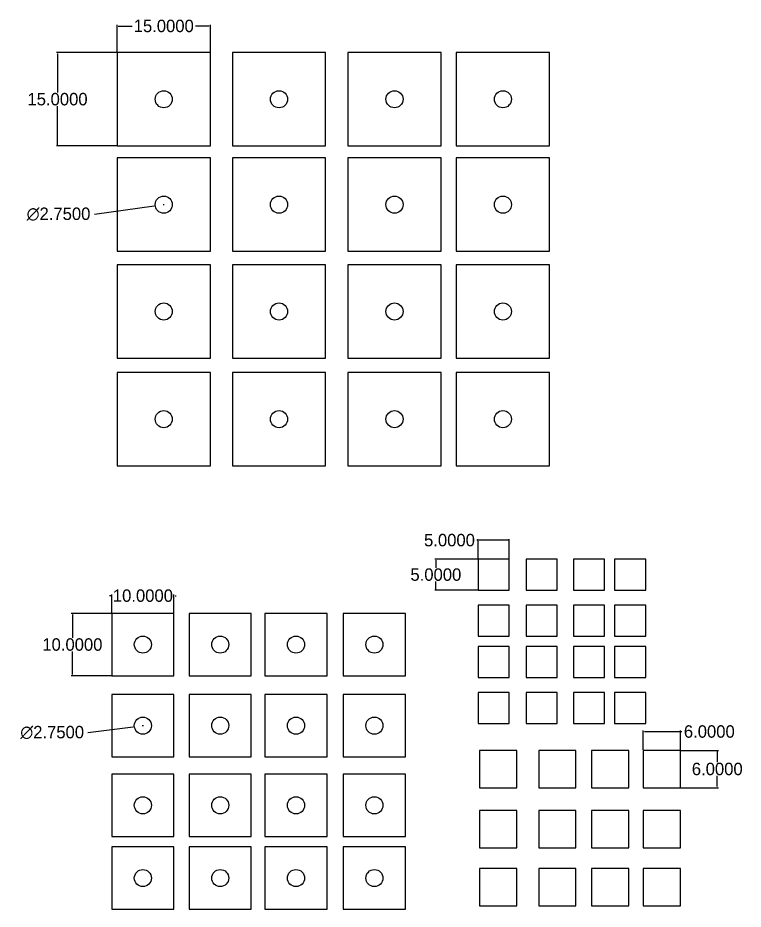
# Model space of a CAD drawing. Header units: millimetres. Extents: x -13 to 428, y -5 to 321.
# Drawn here: x -13 to 103.6, y 152 to 295.2 of the extents above; entities that cross this region are included whole.
import ezdxf

# ---------------------------------------------------------------- set-up
doc = ezdxf.new("R2010")
doc.units = ezdxf.units.MM
doc.header["$MEASUREMENT"] = 0
doc.layers.get('Defpoints').update_dxf_attribs({"linetype": 'CONTINUOUS'})
doc.layers.add('dimensions', color=220, linetype='CONTINUOUS')
doc.layers.add('forScrews', color=7, linetype='CONTINUOUS')
doc.dimstyles.new('Copy of Standard', dxfattribs={"dimtxt": 2, "dimasz": 0.18, "dimexe": 0.18, "dimexo": 0.0625, "dimgap": 0.09, "dimtad": 0, "dimtih": 1, "dimtoh": 1, "dimdec": 4, "dimzin": 0, "dimdsep": 46, "dimtxsty": 'Standard', "dimcen": 0.09, "dimadec": 0, "dimazin": 0, "dimtfac": 1, "dimtdec": 4, "dimtofl": 0, "dimtmove": 0, "dimatfit": 3, "dimfxl": 1, "dimtolj": 1, "dimtzin": 0, "dimarcsym": 0})

# ---------------------------------------------------------------- blocks, each defined once
blk = doc.blocks.new('*D32')
at = {"layer": 'Defpoints', "color": 0, "linetype": 'Continuous', "transparency": 16777216}
for p in [(2.95, 293.9), (2.95, 289.63), (17.95, 289.63)]:
    blk.add_point(p, dxfattribs=at)
at = {"layer": 'dimensions', "color": 0, "linetype": 'Continuous', "lineweight": -2, "transparency": 16777216}
for p, q in [((2.95, 289.69), (2.95, 294.08)), ((3.13, 293.9), (5.36, 293.9)), ((17.77, 293.9), (15.54, 293.9)), ((17.95, 289.69), (17.95, 294.08))]:
    blk.add_line(p, q, dxfattribs=at)
at = {"layer": 'dimensions', "color": 0, "linetype": 'Continuous', "transparency": 16777216}
for points in [[(3.13, 293.93), (3.13, 293.87), (2.95, 293.9)], [(17.77, 293.93), (17.77, 293.87), (17.95, 293.9)]]:
    blk.add_solid(points, dxfattribs=at)
at = {"layer": 'dimensions', "color": 0, "linetype": 'Continuous', "transparency": 16777216, "insert": (10.45, 293.9), "char_height": 2, "attachment_point": 5}
blk.add_mtext('\\A1;15.0000', dxfattribs=at)
blk = doc.blocks.new('*D33')
at = {"layer": 'Defpoints', "color": 0, "linetype": 'Continuous', "transparency": 16777216}
for p in [(-6.63, 289.63), (2.95, 289.63), (2.95, 274.63)]:
    blk.add_point(p, dxfattribs=at)
at = {"layer": 'dimensions', "color": 0, "linetype": 'Continuous', "lineweight": -2, "transparency": 16777216}
for p, q in [((2.89, 289.63), (-6.81, 289.63)), ((-6.63, 289.45), (-6.63, 283.22)), ((-6.63, 274.81), (-6.63, 281.04)), ((2.89, 274.63), (-6.81, 274.63))]:
    blk.add_line(p, q, dxfattribs=at)
at = {"layer": 'dimensions', "color": 0, "linetype": 'Continuous', "transparency": 16777216}
for points in [[(-6.66, 289.45), (-6.6, 289.45), (-6.63, 289.63)], [(-6.66, 274.81), (-6.6, 274.81), (-6.63, 274.63)]]:
    blk.add_solid(points, dxfattribs=at)
at = {"layer": 'dimensions', "color": 0, "linetype": 'Continuous', "transparency": 16777216, "insert": (-6.63, 282.13), "char_height": 2, "attachment_point": 5}
blk.add_mtext('\\A1;15.0000', dxfattribs=at)
blk = doc.blocks.new('*D34')
at = {"layer": 'Defpoints', "color": 0, "linetype": 'Continuous', "transparency": 16777216}
for p in [(2.1, 202.34), (2.1, 199.48), (12.1, 199.48)]:
    blk.add_point(p, dxfattribs=at)
at = {"layer": 'dimensions', "color": 0, "linetype": 'Continuous', "lineweight": -2, "transparency": 16777216}
for p, q in [((1.92, 202.34), (1.74, 202.34)), ((2.1, 199.54), (2.1, 202.52)), ((12.1, 199.54), (12.1, 202.52)), ((12.28, 202.34), (12.46, 202.34))]:
    blk.add_line(p, q, dxfattribs=at)
at = {"layer": 'dimensions', "color": 0, "linetype": 'Continuous', "transparency": 16777216}
for points in [[(1.92, 202.37), (1.92, 202.31), (2.1, 202.34)], [(12.28, 202.37), (12.28, 202.31), (12.1, 202.34)]]:
    blk.add_solid(points, dxfattribs=at)
at = {"layer": 'dimensions', "color": 0, "linetype": 'Continuous', "transparency": 16777216, "insert": (7.1, 202.34), "char_height": 2, "attachment_point": 5}
blk.add_mtext('\\A1;10.0000', dxfattribs=at)
blk = doc.blocks.new('*D35')
at = {"layer": 'Defpoints', "color": 0, "linetype": 'Continuous', "transparency": 16777216}
for p in [(-4.24, 199.48), (2.1, 199.48), (2.1, 189.48)]:
    blk.add_point(p, dxfattribs=at)
at = {"layer": 'dimensions', "color": 0, "linetype": 'Continuous', "lineweight": -2, "transparency": 16777216}
for p, q in [((2.03, 199.48), (-4.42, 199.48)), ((-4.24, 199.3), (-4.24, 195.57)), ((-4.24, 189.66), (-4.24, 193.39)), ((2.03, 189.48), (-4.42, 189.48))]:
    blk.add_line(p, q, dxfattribs=at)
at = {"layer": 'dimensions', "color": 0, "linetype": 'Continuous', "transparency": 16777216}
for points in [[(-4.27, 199.3), (-4.21, 199.3), (-4.24, 199.48)], [(-4.27, 189.66), (-4.21, 189.66), (-4.24, 189.48)]]:
    blk.add_solid(points, dxfattribs=at)
at = {"layer": 'dimensions', "color": 0, "linetype": 'Continuous', "transparency": 16777216, "insert": (-4.24, 194.48), "char_height": 2, "attachment_point": 5}
blk.add_mtext('\\A1;10.0000', dxfattribs=at)
blk = doc.blocks.new('*D36')
at = {"layer": 'Defpoints', "color": 0, "linetype": 'Continuous', "transparency": 16777216}
for p in [(11.81, 265.38), (9.09, 265)]:
    blk.add_point(p, dxfattribs=at)
at = {"layer": 'dimensions', "color": 0, "linetype": 'Continuous', "lineweight": -2, "transparency": 16777216}
for p, q in [((10.36, 265.19), (10.54, 265.19)), ((10.45, 265.1), (10.45, 265.28)), ((-0.71, 263.66), (8.91, 264.98))]:
    blk.add_line(p, q, dxfattribs=at)
at = {"layer": 'dimensions', "color": 0, "linetype": 'Continuous', "transparency": 16777216}
blk.add_solid([(8.91, 265.01), (8.92, 264.95), (9.09, 265)], dxfattribs=at)
at = {"layer": 'dimensions', "color": 0, "linetype": 'Continuous', "transparency": 16777216, "insert": (-6.47, 263.66), "char_height": 2, "attachment_point": 5}
blk.add_mtext('\\A1;∅2.7500', dxfattribs=at)
blk = doc.blocks.new('*D37')
at = {"layer": 'Defpoints', "color": 0, "linetype": 'Continuous', "transparency": 16777216}
for p in [(5.73, 181.29), (8.46, 181.63)]:
    blk.add_point(p, dxfattribs=at)
at = {"layer": 'dimensions', "color": 0, "linetype": 'Continuous', "lineweight": -2, "transparency": 16777216}
for p, q in [((-1.73, 180.35), (5.55, 181.26)), ((7.01, 181.46), (7.19, 181.46)), ((7.1, 181.37), (7.1, 181.55))]:
    blk.add_line(p, q, dxfattribs=at)
at = {"layer": 'dimensions', "color": 0, "linetype": 'Continuous', "transparency": 16777216}
blk.add_solid([(5.55, 181.29), (5.56, 181.23), (5.73, 181.29)], dxfattribs=at)
at = {"layer": 'dimensions', "color": 0, "linetype": 'Continuous', "transparency": 16777216, "insert": (-7.49, 180.35), "char_height": 2, "attachment_point": 5}
blk.add_mtext('\\A1;∅2.7500', dxfattribs=at)
blk = doc.blocks.new('*D38')
at = {"layer": 'Defpoints', "color": 0, "linetype": 'Continuous', "transparency": 16777216}
for p in [(54.21, 208.22), (61, 208.22), (61, 203.22)]:
    blk.add_point(p, dxfattribs=at)
at = {"layer": 'dimensions', "color": 0, "linetype": 'Continuous', "lineweight": -2, "transparency": 16777216}
for p, q in [((60.94, 208.22), (54.03, 208.22)), ((54.21, 208.04), (54.21, 206.81)), ((54.21, 203.4), (54.21, 204.63)), ((60.94, 203.22), (54.03, 203.22))]:
    blk.add_line(p, q, dxfattribs=at)
at = {"layer": 'dimensions', "color": 0, "linetype": 'Continuous', "transparency": 16777216}
for points in [[(54.18, 208.04), (54.24, 208.04), (54.21, 208.22)], [(54.18, 203.4), (54.24, 203.4), (54.21, 203.22)]]:
    blk.add_solid(points, dxfattribs=at)
at = {"layer": 'dimensions', "color": 0, "linetype": 'Continuous', "transparency": 16777216, "insert": (54.21, 205.72), "char_height": 2, "attachment_point": 5}
blk.add_mtext('\\A1;5.0000', dxfattribs=at)
blk = doc.blocks.new('*D39')
at = {"layer": 'Defpoints', "color": 0, "linetype": 'Continuous', "transparency": 16777216}
for p in [(61, 211.26), (61, 208.22), (66, 208.22)]:
    blk.add_point(p, dxfattribs=at)
at = {"layer": 'dimensions', "color": 0, "linetype": 'Continuous', "lineweight": -2, "transparency": 16777216}
for p, q in [((61, 211.26), (60.82, 211.26)), ((61, 208.28), (61, 211.44)), ((65.82, 211.26), (61.18, 211.26)), ((66, 208.28), (66, 211.44))]:
    blk.add_line(p, q, dxfattribs=at)
at = {"layer": 'dimensions', "color": 0, "linetype": 'Continuous', "transparency": 16777216}
for points in [[(61.18, 211.29), (61.18, 211.23), (61, 211.26)], [(65.82, 211.29), (65.82, 211.23), (66, 211.26)]]:
    blk.add_solid(points, dxfattribs=at)
at = {"layer": 'dimensions', "color": 0, "linetype": 'Continuous', "transparency": 16777216, "insert": (56.4, 211.26), "char_height": 2, "attachment_point": 5}
blk.add_mtext('\\A1;5.0000', dxfattribs=at)
blk = doc.blocks.new('*D40')
at = {"layer": 'Defpoints', "color": 0, "linetype": 'Continuous', "transparency": 16777216}
for p in [(93.57, 177.48), (99.46, 177.48), (93.57, 171.48)]:
    blk.add_point(p, dxfattribs=at)
at = {"layer": 'dimensions', "color": 0, "linetype": 'Continuous', "lineweight": -2, "transparency": 16777216}
for p, q in [((93.63, 177.48), (99.64, 177.48)), ((99.46, 177.3), (99.46, 175.57)), ((99.46, 171.66), (99.46, 173.39)), ((93.63, 171.48), (99.64, 171.48))]:
    blk.add_line(p, q, dxfattribs=at)
at = {"layer": 'dimensions', "color": 0, "linetype": 'Continuous', "transparency": 16777216}
for points in [[(99.43, 177.3), (99.49, 177.3), (99.46, 177.48)], [(99.43, 171.66), (99.49, 171.66), (99.46, 171.48)]]:
    blk.add_solid(points, dxfattribs=at)
at = {"layer": 'dimensions', "color": 0, "linetype": 'Continuous', "transparency": 16777216, "insert": (99.46, 174.48), "char_height": 2, "attachment_point": 5}
blk.add_mtext('\\A1;6.0000', dxfattribs=at)
blk = doc.blocks.new('*D41')
at = {"layer": 'Defpoints', "color": 0, "linetype": 'Continuous', "transparency": 16777216}
for p in [(93.57, 180.5), (87.57, 177.48), (93.57, 177.48)]:
    blk.add_point(p, dxfattribs=at)
at = {"layer": 'dimensions', "color": 0, "linetype": 'Continuous', "lineweight": -2, "transparency": 16777216}
for p, q in [((87.57, 177.54), (87.57, 180.68)), ((93.57, 177.54), (93.57, 180.68)), ((87.75, 180.5), (93.39, 180.5)), ((93.57, 180.5), (93.75, 180.5))]:
    blk.add_line(p, q, dxfattribs=at)
at = {"layer": 'dimensions', "color": 0, "linetype": 'Continuous', "transparency": 16777216}
for points in [[(87.75, 180.53), (87.75, 180.47), (87.57, 180.5)], [(93.39, 180.53), (93.39, 180.47), (93.57, 180.5)]]:
    blk.add_solid(points, dxfattribs=at)
at = {"layer": 'dimensions', "color": 0, "linetype": 'Continuous', "transparency": 16777216, "insert": (98.18, 180.5), "char_height": 2, "attachment_point": 5}
blk.add_mtext('\\A1;6.0000', dxfattribs=at)

msp = doc.modelspace()

# ---------------------------------------------------------------- linework, layer by layer
at = {"layer": 'forScrews', "linetype": 'Continuous'}
for points in [[(2.95231, 274.62881), (17.95231, 274.62881), (17.95231, 289.62881), (2.95231, 289.62881)], [(21.48681, 274.62881), (36.48681, 274.62881), (36.48681, 289.62881), (21.48681, 289.62881)], [(40.06306, 274.62881), (55.06306, 274.62881), (55.06306, 289.62881), (40.06306, 289.62881)], [(57.49867, 274.62881), (72.49867, 274.62881), (72.49867, 289.62881), (57.49867, 289.62881)], [(2.95231, 257.69127), (17.95231, 257.69127), (17.95231, 272.69127), (2.95231, 272.69127)], [(21.48681, 257.69127), (36.48681, 257.69127), (36.48681, 272.69127), (21.48681, 272.69127)], [(40.06306, 257.69127), (55.06306, 257.69127), (55.06306, 272.69127), (40.06306, 272.69127)], [(57.49867, 257.69127), (72.49867, 257.69127), (72.49867, 272.69127), (57.49867, 272.69127)], [(2.95231, 240.51765), (17.95231, 240.51765), (17.95231, 255.51765), (2.95231, 255.51765)], [(21.48681, 240.51765), (36.48681, 240.51765), (36.48681, 255.51765), (21.48681, 255.51765)], [(40.06306, 240.51765), (55.06306, 240.51765), (55.06306, 255.51765), (40.06306, 255.51765)], [(57.49867, 240.51765), (72.49867, 240.51765), (72.49867, 255.51765), (57.49867, 255.51765)], [(2.95231, 223.21748), (17.95231, 223.21748), (17.95231, 238.21748), (2.95231, 238.21748)], [(21.48681, 223.21748), (36.48681, 223.21748), (36.48681, 238.21748), (21.48681, 238.21748)], [(40.06306, 223.21748), (55.06306, 223.21748), (55.06306, 238.21748), (40.06306, 238.21748)], [(57.49867, 223.21748), (72.49867, 223.21748), (72.49867, 238.21748), (57.49867, 238.21748)], [(61.00074, 203.22249), (66.00074, 203.22249), (66.00074, 208.22249), (61.00074, 208.22249)], [(68.72061, 203.22249), (73.72061, 203.22249), (73.72061, 208.22249), (68.72061, 208.22249)], [(76.32919, 203.22249), (81.32919, 203.22249), (81.32919, 208.22249), (76.32919, 208.22249)], [(82.95101, 203.22249), (87.95101, 203.22249), (87.95101, 208.22249), (82.95101, 208.22249)], [(61.00074, 195.84381), (66.00074, 195.84381), (66.00074, 200.84381), (61.00074, 200.84381)], [(68.72061, 195.84381), (73.72061, 195.84381), (73.72061, 200.84381), (68.72061, 200.84381)], [(76.32919, 195.84381), (81.32919, 195.84381), (81.32919, 200.84381), (76.32919, 200.84381)], [(82.95101, 195.84381), (87.95101, 195.84381), (87.95101, 200.84381), (82.95101, 200.84381)], [(2.09589, 189.48175), (12.09589, 189.48175), (12.09589, 199.48175), (2.09589, 199.48175)], [(14.53332, 189.48175), (24.53332, 189.48175), (24.53332, 199.48175), (14.53332, 199.48175)], [(26.71846, 189.48175), (36.71846, 189.48175), (36.71846, 199.48175), (26.71846, 199.48175)], [(39.32376, 189.48175), (49.32376, 189.48175), (49.32376, 199.48175), (39.32376, 199.48175)], [(61.00074, 189.171), (66.00074, 189.171), (66.00074, 194.171), (61.00074, 194.171)], [(68.72061, 189.171), (73.72061, 189.171), (73.72061, 194.171), (68.72061, 194.171)], [(76.32919, 189.171), (81.32919, 189.171), (81.32919, 194.171), (76.32919, 194.171)], [(82.95101, 189.171), (87.95101, 189.171), (87.95101, 194.171), (82.95101, 194.171)], [(2.09589, 176.4565), (12.09589, 176.4565), (12.09589, 186.4565), (2.09589, 186.4565)], [(14.53332, 176.4565), (24.53332, 176.4565), (24.53332, 186.4565), (14.53332, 186.4565)], [(26.71846, 176.4565), (36.71846, 176.4565), (36.71846, 186.4565), (26.71846, 186.4565)], [(39.32376, 176.4565), (49.32376, 176.4565), (49.32376, 186.4565), (39.32376, 186.4565)], [(61.00074, 181.79232), (66.00074, 181.79232), (66.00074, 186.79232), (61.00074, 186.79232)], [(68.72061, 181.79232), (73.72061, 181.79232), (73.72061, 186.79232), (68.72061, 186.79232)], [(76.32919, 181.79232), (81.32919, 181.79232), (81.32919, 186.79232), (76.32919, 186.79232)], [(82.95101, 181.79232), (87.95101, 181.79232), (87.95101, 186.79232), (82.95101, 186.79232)], [(61.23866, 171.48084), (67.23866, 171.48084), (67.23866, 177.48084), (61.23866, 177.48084)], [(70.74256, 171.48084), (76.74256, 171.48084), (76.74256, 177.48084), (70.74256, 177.48084)], [(79.25648, 171.48084), (85.25648, 171.48084), (85.25648, 177.48084), (79.25648, 177.48084)], [(87.5724, 171.48084), (93.5724, 171.48084), (93.5724, 177.48084), (87.5724, 177.48084)], [(2.09589, 163.65118), (12.09589, 163.65118), (12.09589, 173.65118), (2.09589, 173.65118)], [(14.53332, 163.65118), (24.53332, 163.65118), (24.53332, 173.65118), (14.53332, 173.65118)], [(26.71846, 163.65118), (36.71846, 163.65118), (36.71846, 173.65118), (26.71846, 173.65118)], [(39.32376, 163.65118), (49.32376, 163.65118), (49.32376, 173.65118), (39.32376, 173.65118)], [(61.23866, 161.79024), (67.23866, 161.79024), (67.23866, 167.79024), (61.23866, 167.79024)], [(70.74256, 161.79024), (76.74256, 161.79024), (76.74256, 167.79024), (70.74256, 167.79024)], [(79.25648, 161.79024), (85.25648, 161.79024), (85.25648, 167.79024), (79.25648, 167.79024)], [(87.5724, 161.79024), (93.5724, 161.79024), (93.5724, 167.79024), (87.5724, 167.79024)], [(2.09589, 151.95741), (12.09589, 151.95741), (12.09589, 161.95741), (2.09589, 161.95741)], [(14.53332, 151.95741), (24.53332, 151.95741), (24.53332, 161.95741), (14.53332, 161.95741)], [(26.71846, 151.95741), (36.71846, 151.95741), (36.71846, 161.95741), (26.71846, 161.95741)], [(39.32376, 151.95741), (49.32376, 151.95741), (49.32376, 161.95741), (39.32376, 161.95741)], [(61.23866, 152.49519), (67.23866, 152.49519), (67.23866, 158.49519), (61.23866, 158.49519)], [(70.74256, 152.49519), (76.74256, 152.49519), (76.74256, 158.49519), (70.74256, 158.49519)], [(79.25648, 152.49519), (85.25648, 152.49519), (85.25648, 158.49519), (79.25648, 158.49519)], [(87.5724, 152.49519), (93.5724, 152.49519), (93.5724, 158.49519), (87.5724, 158.49519)]]:
    msp.add_lwpolyline(points, close=True, dxfattribs=at)
for centre in [(10.45231, 282.12881), (28.98681, 282.12881), (47.56306, 282.12881), (64.99867, 282.12881), (10.45231, 265.19127), (28.98681, 265.19127), (47.56306, 265.19127), (64.99867, 265.19127), (10.45231, 248.01765), (28.98681, 248.01765), (47.56306, 248.01765), (64.99867, 248.01765), (10.45231, 230.71748), (28.98681, 230.71748), (47.56306, 230.71748), (64.99867, 230.71748), (7.09589, 194.48175), (19.53332, 194.48175), (31.71846, 194.48175), (44.32376, 194.48175), (7.09589, 181.4565), (19.53332, 181.4565), (31.71846, 181.4565), (44.32376, 181.4565), (7.09589, 168.65118), (19.53332, 168.65118), (31.71846, 168.65118), (44.32376, 168.65118), (7.09589, 156.95741), (19.53332, 156.95741), (31.71846, 156.95741), (44.32376, 156.95741)]:
    msp.add_circle(centre, 1.375, dxfattribs=at)

# ---------------------------------------------------------------- dimensions: what is measured, and where the dimension line sits
at = {"layer": 'dimensions', "linetype": 'Continuous'}
for base, p1, p2, picture, middle in [((2.95231, 293.90146), (17.95231, 289.62881), (2.95231, 289.62881), '*D32', (10.45231, 293.90146)), ((61.00074, 211.25596), (66.00074, 208.22249), (61.00074, 208.22249), '*D39', (56.3974, 211.25596)), ((2.09589, 202.33612), (12.09589, 199.48175), (2.09589, 199.48175), '*D34', (7.09589, 202.33612)), ((93.5724, 180.49597), (87.5724, 177.48084), (93.5724, 177.48084), '*D41', (98.17573, 180.49597))]:
    dim = msp.add_linear_dim(base=base, p1=p1, p2=p2, dimstyle='Copy of Standard', dxfattribs=at)
    dim.commit()
    dim.dimension.update_dxf_attribs({"geometry": picture, "text_midpoint": middle})
for base, p1, p2, picture, middle in [((-6.63032, 289.62881), (2.95231, 274.62881), (2.95231, 289.62881), '*D33', (-6.63032, 282.12881)), ((54.20895, 208.22249), (61.00074, 203.22249), (61.00074, 208.22249), '*D38', (54.20895, 205.72249)), ((-4.24479, 199.48175), (2.09589, 189.48175), (2.09589, 199.48175), '*D35', (-4.24479, 194.48175)), ((99.46453, 177.48084), (93.5724, 171.48084), (93.5724, 177.48084), '*D40', (99.46453, 174.48084))]:
    dim = msp.add_linear_dim(base=base, p1=p1, p2=p2, angle=90, dimstyle='Copy of Standard', dxfattribs=at)
    dim.commit()
    dim.dimension.update_dxf_attribs({"geometry": picture, "text_midpoint": middle})
for p1, p2, picture, middle in [((11.81448, 265.37868), (9.09014, 265.00386), '*D36', (-0.71285, 263.65513)), ((8.46029, 181.62691), (5.73149, 181.28609), '*D37', (-1.72947, 180.35425))]:
    dim = msp.add_diameter_dim_2p(p1=p1, p2=p2, dimstyle='Copy of Standard', dxfattribs=at)
    dim.commit()
    dim.dimension.update_dxf_attribs({"geometry": picture, "text_midpoint": middle, "dimtype": 163})

doc.saveas('drawing.dxf')
